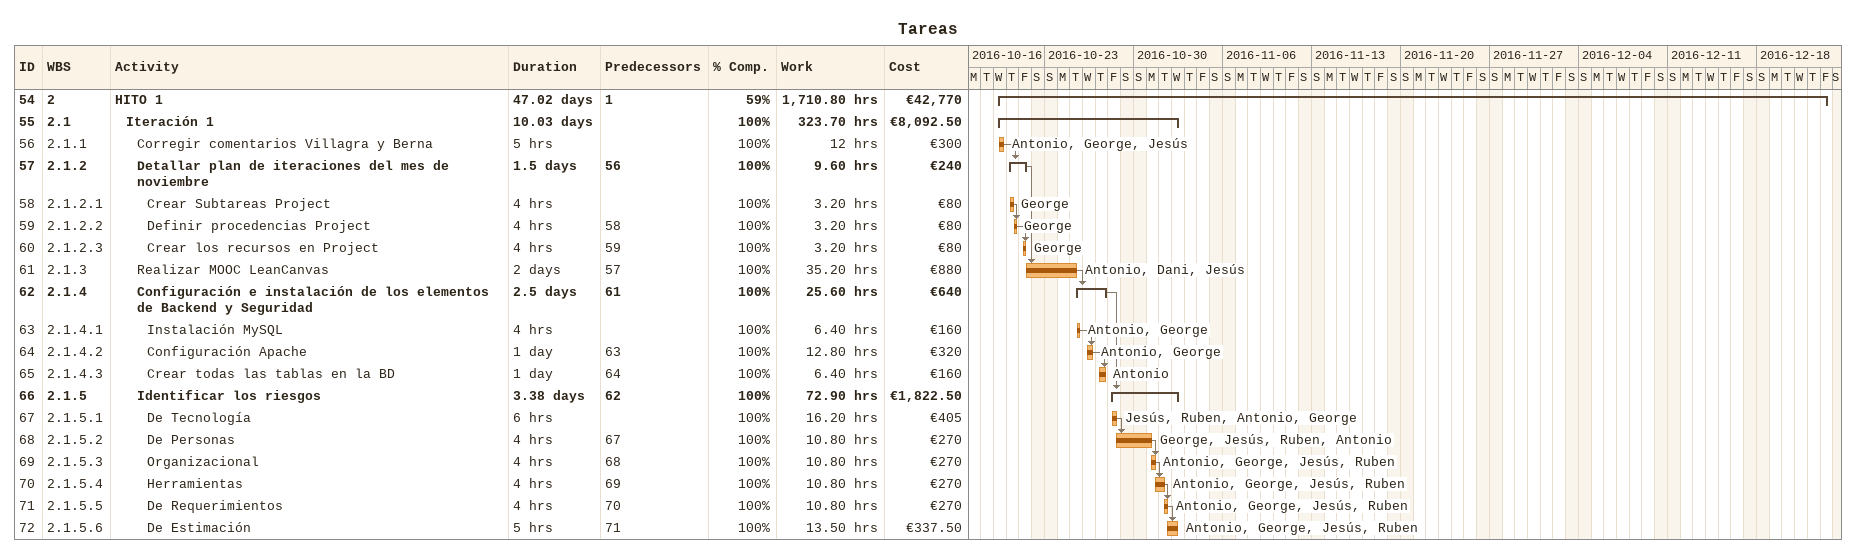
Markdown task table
Tareas

| ID | WBS | Task | Duration | Start | Finish | Predecessors | Resources | % complete | Work (h) | Cost (€) |
|---|---|---|---|---|---|---|---|---|---|---|
| 54 | 2 | **HITO 1** | 47.02d | 2016-10-19 | 2016-12-23 | 1 |  | 59 | 1710.80 | 42770 |
| 55 | 2.1 | **Iteración 1** | 10.03d | 2016-10-19 | 2016-11-02 |  |  | 100 | 323.70 | 8092.50 |
| 56 | 2.1.1 | Corregir comentarios Villagra y Berna | 5h | 2016-10-19 | 2016-10-19 |  | Antonio, George, Jesús | 100 | 12 | 300 |
| 57 | 2.1.2 | **Detallar plan de iteraciones del mes de noviembre** | 1.5d | 2016-10-20 | 2016-10-21 | 56 |  | 100 | 9.60 | 240 |
| 58 | 2.1.2.1 | Crear Subtareas Project | 4h | 2016-10-20 | 2016-10-20 |  | George | 100 | 3.20 | 80 |
| 59 | 2.1.2.2 | Definir procedencias Project | 4h | 2016-10-20 | 2016-10-20 | 58 | George | 100 | 3.20 | 80 |
| 60 | 2.1.2.3 | Crear los recursos en Project | 4h | 2016-10-21 | 2016-10-21 | 59 | George | 100 | 3.20 | 80 |
| 61 | 2.1.3 | Realizar MOOC LeanCanvas | 2d | 2016-10-21 | 2016-10-25 | 57 | Antonio, Dani, Jesús | 100 | 35.20 | 880 |
| 62 | 2.1.4 | **Configuración e instalación de los elementos de Backend y Seguridad** | 2.5d | 2016-10-25 | 2016-10-27 | 61 |  | 100 | 25.60 | 640 |
| 63 | 2.1.4.1 | Instalación MySQL | 4h | 2016-10-25 | 2016-10-25 |  | Antonio, George | 100 | 6.40 | 160 |
| 64 | 2.1.4.2 | Configuración Apache | 1d | 2016-10-26 | 2016-10-26 | 63 | Antonio, George | 100 | 12.80 | 320 |
| 65 | 2.1.4.3 | Crear todas las tablas en la BD | 1d | 2016-10-27 | 2016-10-27 | 64 | Antonio | 100 | 6.40 | 160 |
| 66 | 2.1.5 | **Identificar los riesgos** | 3.38d | 2016-10-28 | 2016-11-02 | 62 |  | 100 | 72.90 | 1822.50 |
| 67 | 2.1.5.1 | De Tecnología | 6h | 2016-10-28 | 2016-10-28 |  | Jesús, Ruben, Antonio, George | 100 | 16.20 | 405 |
| 68 | 2.1.5.2 | De Personas | 4h | 2016-10-28 | 2016-10-31 | 67 | George, Jesús, Ruben, Antonio | 100 | 10.80 | 270 |
| 69 | 2.1.5.3 | Organizacional | 4h | 2016-10-31 | 2016-10-31 | 68 | Antonio, George, Jesús, Ruben | 100 | 10.80 | 270 |
| 70 | 2.1.5.4 | Herramientas | 4h | 2016-10-31 | 2016-11-01 | 69 | Antonio, George, Jesús, Ruben | 100 | 10.80 | 270 |
| 71 | 2.1.5.5 | De Requerimientos | 4h | 2016-11-01 | 2016-11-01 | 70 | Antonio, George, Jesús, Ruben | 100 | 10.80 | 270 |
| 72 | 2.1.5.6 | De Estimación | 5h | 2016-11-01 | 2016-11-02 | 71 | Antonio, George, Jesús, Ruben | 100 | 13.50 | 337.50 |
